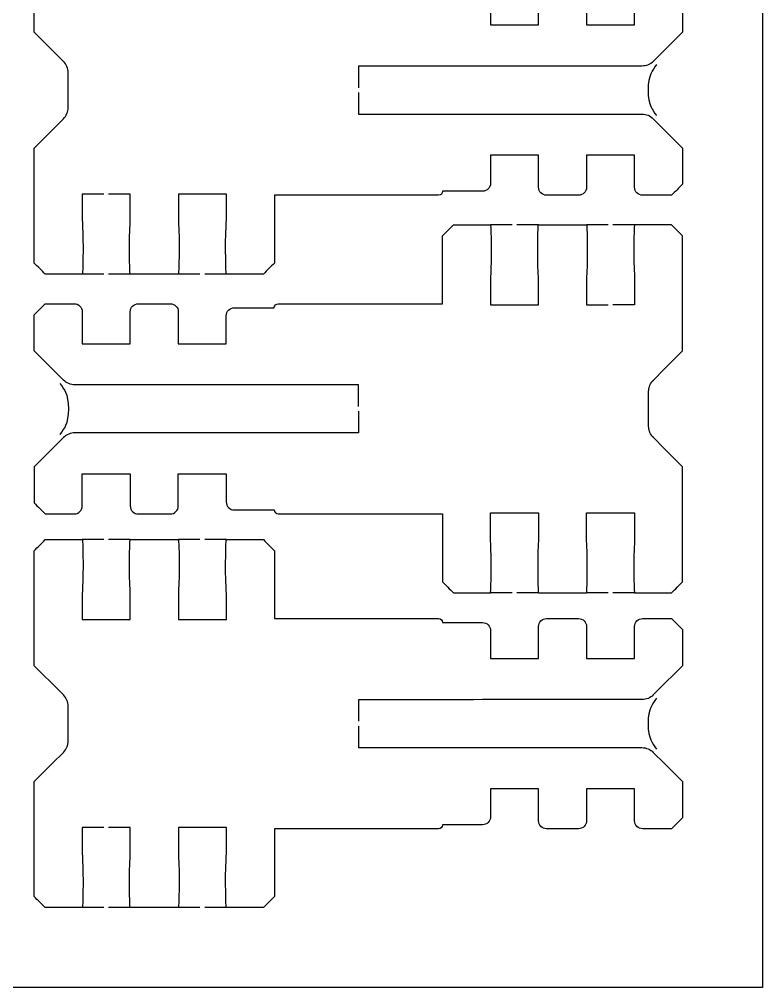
# Model space of a CAD drawing. Extents: x 0 to 410, y 0 to 300.
# Drawn here: x 363.7 to 410.2, y 0.2 to 60.7 of the extents above; entities that cross this region are included whole.
import ezdxf

# ---------------------------------------------------------------- set-up
doc = ezdxf.new("R2010")
doc.units = 0
doc.header["$MEASUREMENT"] = 0
doc.layers.add('DEFAULT', color=18, linetype='CONTINUOUS')

msp = doc.modelspace()

# ---------------------------------------------------------------- linework, layer by layer
at = {"layer": 'DEFAULT', "color": 18}
msp.add_lwpolyline([(410.176, 0.176), (210.177, 0.176), (210.177, 300.176), (410.176, 300.176)], close=True, dxfattribs=at)
at = {"layer": 'DEFAULT', "color": 1}
for points in [[(394.524, 47.848), (393.173, 47.848)], [(396.175, 47.848), (394.824, 47.848)], [(400.528, 47.848), (399.177, 47.848)], [(402.179, 47.848), (400.828, 47.848)], [(369.021, 44.772), (367.674, 44.772)], [(370.672, 44.772), (369.321, 44.772)], [(375.026, 44.772), (373.678, 44.772)], [(376.677, 44.772), (375.326, 44.772)], [(369.021, 28.174), (367.674, 28.174)], [(370.672, 28.174), (369.321, 28.174)], [(375.026, 28.174), (373.678, 28.174)], [(376.677, 28.174), (375.326, 28.174)], [(394.524, 24.85), (393.173, 24.85)], [(396.175, 24.85), (394.824, 24.85)], [(400.528, 24.85), (399.177, 24.85)], [(402.179, 24.85), (400.828, 24.85)], [(369.021, 5.176), (367.674, 5.176)], [(370.672, 5.176), (369.321, 5.176)], [(375.026, 5.176), (373.678, 5.176)], [(376.677, 5.176), (375.326, 5.176)]]:
    msp.add_lwpolyline(points, dxfattribs=at)
for points, knots in [([(369.025, 49.771), (368.575, 49.771), (368.124, 49.771), (367.674, 49.771), (367.674, 49.271), (367.674, 48.771), (367.674, 48.271), (367.674, 47.936), (367.723, 47.488), (367.723, 46.522), (367.723, 45.555), (367.702, 44.772), (367.674, 44.772), (366.905, 44.772), (366.136, 44.772), (365.367, 44.772), (365.136, 45.002), (364.906, 45.233), (364.675, 45.463), (364.675, 47.859), (364.675, 50.254), (364.675, 52.649), (365.284, 53.258), (365.894, 53.868), (366.503, 54.477), (366.69, 54.664), (366.795, 54.918), (366.795, 55.182), (366.795, 55.908), (366.795, 56.633), (366.795, 57.359), (366.795, 57.623), (366.69, 57.877), (366.503, 58.064), (365.894, 58.674), (365.284, 59.283), (364.675, 59.892), (364.675, 62.287), (364.675, 64.683), (364.675, 67.078), (364.906, 67.308), (365.136, 67.539), (365.367, 67.769), (366.136, 67.769), (366.905, 67.769), (367.674, 67.769), (367.702, 67.769), (367.723, 66.986), (367.723, 66.02), (367.723, 65.053), (367.674, 64.605), (367.674, 64.27), (367.674, 63.77), (367.674, 63.27), (367.674, 62.77), (368.675, 62.77), (369.675, 62.77), (370.676, 62.77), (370.676, 63.27), (370.676, 63.77), (370.676, 64.27), (370.676, 64.605), (370.627, 65.053), (370.627, 66.02), (370.627, 66.986), (370.648, 67.769), (370.676, 67.769), (371.677, 67.769), (372.677, 67.769), (373.678, 67.769), (373.706, 67.769), (373.728, 66.986), (373.728, 66.02), (373.728, 65.053), (373.678, 64.605), (373.678, 64.27), (373.678, 63.77), (373.678, 63.27), (373.678, 62.77), (374.679, 62.77), (375.68, 62.77), (376.68, 62.77), (376.68, 63.27), (376.68, 63.77), (376.68, 64.27), (376.68, 64.605), (376.631, 65.053), (376.631, 66.02), (376.631, 66.986), (376.652, 67.769), (376.68, 67.769), (377.449, 67.769), (378.218, 67.769), (378.987, 67.769), (379.218, 67.539), (379.448, 67.308), (379.679, 67.078), (379.679, 65.666), (379.679, 64.253), (379.679, 62.841), (383.096, 62.841), (386.513, 62.841), (389.931, 62.841), (390.068, 62.841), (390.181, 62.728), (390.181, 62.591), (391.014, 62.591), (391.846, 62.591), (392.679, 62.591), (392.957, 62.591), (393.18, 62.365), (393.18, 62.09), (393.18, 61.506), (393.18, 60.923), (393.18, 60.34), (394.179, 60.34), (395.179, 60.34), (396.178, 60.34), (396.178, 61.007), (396.178, 61.673), (396.178, 62.34), (396.178, 62.615), (396.401, 62.841), (396.679, 62.841), (397.345, 62.841), (398.01, 62.841), (398.676, 62.841), (398.955, 62.841), (399.177, 62.615), (399.177, 62.34), (399.177, 61.673), (399.177, 61.007), (399.177, 60.34), (400.178, 60.34), (401.178, 60.34), (402.179, 60.34), (402.179, 61.007), (402.179, 61.673), (402.179, 62.34), (402.179, 62.615), (402.405, 62.841), (402.684, 62.841), (403.284, 62.841), (403.885, 62.841), (404.486, 62.841), (404.717, 62.611), (404.947, 62.38), (405.178, 62.15), (405.178, 61.397), (405.178, 60.644), (405.178, 59.892), (404.567, 59.283), (403.957, 58.674), (403.347, 58.064), (403.16, 57.877), (402.906, 57.772), (402.641, 57.772), (396.736, 57.77), (390.83, 57.769), (384.925, 57.768), (384.925, 57.318), (384.925, 56.867), (384.925, 56.417)], [0, 0, 0, 0, 3.83, 3.83, 3.83, 8.08, 8.08, 8.08, 9.08, 9.08, 9.08, 10.08, 10.08, 10.08, 16.62, 16.62, 16.62, 19.391859, 19.391859, 19.391859, 39.761859, 39.761859, 39.761859, 47.087485, 47.087485, 47.087485, 48.087485, 48.087485, 48.087485, 54.257485, 54.257485, 54.257485, 55.257485, 55.257485, 55.257485, 62.583111, 62.583111, 62.583111, 82.953111, 82.953111, 82.953111, 85.72497, 85.72497, 85.72497, 92.26497, 92.26497, 92.26497, 93.26497, 93.26497, 93.26497, 94.26497, 94.26497, 94.26497, 98.51497, 98.51497, 98.51497, 107.02497, 107.02497, 107.02497, 111.27497, 111.27497, 111.27497, 112.27497, 112.27497, 112.27497, 113.27497, 113.27497, 113.27497, 121.78497, 121.78497, 121.78497, 122.78497, 122.78497, 122.78497, 123.78497, 123.78497, 123.78497, 128.03497, 128.03497, 128.03497, 136.54497, 136.54497, 136.54497, 140.79497, 140.79497, 140.79497, 141.79497, 141.79497, 141.79497, 142.79497, 142.79497, 142.79497, 149.33497, 149.33497, 149.33497, 152.106828, 152.106828, 152.106828, 164.116828, 164.116828, 164.116828, 193.176828, 193.176828, 193.176828, 194.176828, 194.176828, 194.176828, 201.256828, 201.256828, 201.256828, 202.256828, 202.256828, 202.256828, 207.216828, 207.216828, 207.216828, 215.716828, 215.716828, 215.716828, 221.386828, 221.386828, 221.386828, 222.386828, 222.386828, 222.386828, 228.046828, 228.046828, 228.046828, 229.046828, 229.046828, 229.046828, 234.716828, 234.716828, 234.716828, 243.226828, 243.226828, 243.226828, 248.896828, 248.896828, 248.896828, 249.896828, 249.896828, 249.896828, 255.006828, 255.006828, 255.006828, 257.778687, 257.778687, 257.778687, 264.178687, 264.178687, 264.178687, 271.511388, 271.511388, 271.511388, 272.511388, 272.511388, 272.511388, 322.731389, 322.731389, 322.731389, 326.561389, 326.561389, 326.561389, 326.561389]), ([(384.925, 56.117), (384.925, 55.668), (384.925, 55.219), (384.925, 54.769), (390.83, 54.769), (396.736, 54.769), (402.641, 54.769), (402.906, 54.769), (403.16, 54.664), (403.347, 54.477), (403.957, 53.868), (404.567, 53.258), (405.178, 52.649), (405.178, 51.897), (405.178, 51.144), (405.178, 50.391), (404.947, 50.161), (404.717, 49.931), (404.486, 49.7), (403.885, 49.7), (403.284, 49.7), (402.683, 49.7), (402.405, 49.697), (402.179, 49.922), (402.179, 50.201), (402.179, 50.867), (402.179, 51.532), (402.179, 52.198), (401.178, 52.198), (400.178, 52.198), (399.177, 52.198), (399.177, 51.531), (399.177, 50.864), (399.177, 50.197), (399.177, 49.922), (398.955, 49.7), (398.676, 49.7), (398.01, 49.7), (397.345, 49.7), (396.679, 49.7), (396.401, 49.7), (396.178, 49.922), (396.178, 50.197), (396.178, 50.864), (396.178, 51.531), (396.178, 52.198), (395.179, 52.198), (394.179, 52.198), (393.18, 52.198), (393.18, 51.614), (393.18, 51.031), (393.18, 50.448), (393.18, 50.173), (392.957, 49.951), (392.679, 49.951), (391.846, 49.951), (391.014, 49.951), (390.181, 49.951), (390.181, 49.809), (390.068, 49.7), (389.931, 49.7), (386.513, 49.7), (383.096, 49.7), (379.679, 49.7), (379.679, 48.288), (379.679, 46.875), (379.679, 45.463), (379.448, 45.233), (379.218, 45.002), (378.987, 44.772), (378.218, 44.772), (377.449, 44.772), (376.68, 44.772), (376.652, 44.772), (376.631, 45.555), (376.631, 46.522), (376.631, 47.488), (376.68, 47.936), (376.68, 48.271), (376.68, 48.771), (376.68, 49.271), (376.68, 49.771), (375.68, 49.771), (374.679, 49.771), (373.678, 49.771), (373.678, 49.271), (373.678, 48.771), (373.678, 48.271), (373.678, 47.936), (373.727, 47.488), (373.727, 46.522), (373.727, 45.555), (373.706, 44.772), (373.678, 44.772), (372.677, 44.772), (371.677, 44.772), (370.676, 44.772), (370.648, 44.772), (370.627, 45.555), (370.627, 46.522), (370.627, 47.488), (370.676, 47.936), (370.676, 48.271), (370.676, 48.771), (370.676, 49.271), (370.676, 49.771), (370.226, 49.771), (369.775, 49.771), (369.325, 49.771)], [0, 0, 0, 0, 3.82, 3.82, 3.82, 54.04, 54.04, 54.04, 55.04, 55.04, 55.04, 62.372701, 62.372701, 62.372701, 68.772701, 68.772701, 68.772701, 71.544559, 71.544559, 71.544559, 76.654559, 76.654559, 76.654559, 77.654559, 77.654559, 77.654559, 83.314559, 83.314559, 83.314559, 91.824559, 91.824559, 91.824559, 97.494559, 97.494559, 97.494559, 98.494559, 98.494559, 98.494559, 104.154559, 104.154559, 104.154559, 105.154559, 105.154559, 105.154559, 110.824559, 110.824559, 110.824559, 119.324559, 119.324559, 119.324559, 124.284559, 124.284559, 124.284559, 125.284559, 125.284559, 125.284559, 132.364559, 132.364559, 132.364559, 133.364559, 133.364559, 133.364559, 162.424559, 162.424559, 162.424559, 174.434559, 174.434559, 174.434559, 177.206418, 177.206418, 177.206418, 183.746418, 183.746418, 183.746418, 184.746418, 184.746418, 184.746418, 185.746418, 185.746418, 185.746418, 189.996418, 189.996418, 189.996418, 198.506418, 198.506418, 198.506418, 202.756418, 202.756418, 202.756418, 203.756418, 203.756418, 203.756418, 204.756418, 204.756418, 204.756418, 213.266418, 213.266418, 213.266418, 214.266418, 214.266418, 214.266418, 215.266418, 215.266418, 215.266418, 219.516418, 219.516418, 219.516418, 223.346418, 223.346418, 223.346418, 223.346418]), ([(384.928, 36.199), (384.928, 35.75), (384.928, 35.301), (384.928, 34.852), (379.023, 34.85), (373.117, 34.849), (367.212, 34.848), (366.947, 34.848), (366.693, 34.742), (366.506, 34.555), (365.896, 33.946), (365.286, 33.337), (364.675, 32.728), (364.675, 31.975), (364.675, 31.223), (364.675, 30.47), (364.906, 30.24), (365.136, 30.009), (365.367, 29.779), (365.968, 29.779), (366.568, 29.779), (367.169, 29.779), (367.448, 29.779), (367.674, 30.004), (367.674, 30.28), (367.674, 30.946), (367.674, 31.613), (367.674, 32.28), (368.675, 32.28), (369.675, 32.28), (370.676, 32.28), (370.676, 31.613), (370.676, 30.946), (370.676, 30.28), (370.676, 30.004), (370.898, 29.779), (371.177, 29.779), (371.842, 29.779), (372.508, 29.779), (373.174, 29.779), (373.452, 29.779), (373.675, 30.004), (373.675, 30.28), (373.675, 30.946), (373.675, 31.613), (373.675, 32.28), (374.674, 32.28), (375.674, 32.28), (376.673, 32.28), (376.673, 31.697), (376.673, 31.113), (376.673, 30.53), (376.673, 30.255), (376.895, 30.029), (377.174, 30.029), (378.007, 30.029), (378.839, 30.029), (379.672, 30.029), (379.672, 29.892), (379.785, 29.779), (379.922, 29.779), (383.34, 29.779), (386.757, 29.779), (390.174, 29.779), (390.174, 28.366), (390.174, 26.954), (390.174, 25.542), (390.404, 25.311), (390.635, 25.081), (390.865, 24.85), (391.634, 24.85), (392.404, 24.85), (393.173, 24.85), (393.201, 24.85), (393.222, 25.634), (393.222, 26.6), (393.222, 27.567), (393.173, 28.015), (393.173, 28.35), (393.173, 28.85), (393.173, 29.349), (393.173, 29.849), (394.173, 29.849), (395.174, 29.849), (396.175, 29.849), (396.175, 29.349), (396.175, 28.85), (396.175, 28.35), (396.175, 28.015), (396.125, 27.567), (396.125, 26.6), (396.125, 25.634), (396.147, 24.85), (396.175, 24.85), (397.175, 24.85), (398.176, 24.85), (399.177, 24.85), (399.205, 24.85), (399.226, 25.634), (399.226, 26.6), (399.226, 27.567), (399.177, 28.015), (399.177, 28.35), (399.177, 28.85), (399.177, 29.349), (399.177, 29.849), (400.178, 29.849), (401.178, 29.849), (402.179, 29.849), (402.179, 29.349), (402.179, 28.85), (402.179, 28.35), (402.179, 28.015), (402.13, 27.567), (402.13, 26.6), (402.13, 25.634), (402.151, 24.85), (402.179, 24.85), (402.948, 24.85), (403.717, 24.85), (404.486, 24.85), (404.717, 25.081), (404.947, 25.311), (405.178, 25.542), (405.178, 27.937), (405.178, 30.333), (405.178, 32.728), (404.568, 33.337), (403.959, 33.946), (403.35, 34.555), (403.163, 34.742), (403.057, 34.996), (403.057, 35.261), (403.057, 35.986), (403.057, 36.712), (403.057, 37.437), (403.057, 37.702), (403.163, 37.956), (403.35, 38.143), (403.959, 38.752), (404.568, 39.361), (405.178, 39.97), (405.178, 42.366), (405.178, 44.761), (405.178, 47.157), (404.947, 47.387), (404.717, 47.617), (404.486, 47.848), (403.717, 47.848), (402.948, 47.848), (402.179, 47.848), (402.151, 47.848), (402.13, 47.065), (402.13, 46.098), (402.13, 45.132), (402.179, 44.684), (402.179, 44.348), (402.179, 43.849), (402.179, 43.349), (402.179, 42.849), (401.729, 42.849), (401.278, 42.849), (400.828, 42.849)], [0, 0, 0, 0, 3.82, 3.82, 3.82, 54.040001, 54.040001, 54.040001, 55.040001, 55.040001, 55.040001, 62.372702, 62.372702, 62.372702, 68.772702, 68.772702, 68.772702, 71.54456, 71.54456, 71.54456, 76.65456, 76.65456, 76.65456, 77.65456, 77.65456, 77.65456, 83.32456, 83.32456, 83.32456, 91.83456, 91.83456, 91.83456, 97.50456, 97.50456, 97.50456, 98.50456, 98.50456, 98.50456, 104.16456, 104.16456, 104.16456, 105.16456, 105.16456, 105.16456, 110.83456, 110.83456, 110.83456, 119.33456, 119.33456, 119.33456, 124.29456, 124.29456, 124.29456, 125.29456, 125.29456, 125.29456, 132.37456, 132.37456, 132.37456, 133.37456, 133.37456, 133.37456, 162.43456, 162.43456, 162.43456, 174.44456, 174.44456, 174.44456, 177.216419, 177.216419, 177.216419, 183.756419, 183.756419, 183.756419, 184.756419, 184.756419, 184.756419, 185.756419, 185.756419, 185.756419, 190.006419, 190.006419, 190.006419, 198.516419, 198.516419, 198.516419, 202.766419, 202.766419, 202.766419, 203.766419, 203.766419, 203.766419, 204.766419, 204.766419, 204.766419, 213.276419, 213.276419, 213.276419, 214.276419, 214.276419, 214.276419, 215.276419, 215.276419, 215.276419, 219.526419, 219.526419, 219.526419, 228.036419, 228.036419, 228.036419, 232.286419, 232.286419, 232.286419, 233.286419, 233.286419, 233.286419, 234.286419, 234.286419, 234.286419, 240.826419, 240.826419, 240.826419, 243.598277, 243.598277, 243.598277, 263.968277, 263.968277, 263.968277, 271.293904, 271.293904, 271.293904, 272.293904, 272.293904, 272.293904, 278.463904, 278.463904, 278.463904, 279.463904, 279.463904, 279.463904, 286.78953, 286.78953, 286.78953, 307.15953, 307.15953, 307.15953, 309.931389, 309.931389, 309.931389, 316.471389, 316.471389, 316.471389, 317.471389, 317.471389, 317.471389, 318.471389, 318.471389, 318.471389, 322.721389, 322.721389, 322.721389, 326.551389, 326.551389, 326.551389, 326.551389]), ([(384.928, 36.499), (384.928, 36.949), (384.928, 37.4), (384.928, 37.85), (379.023, 37.85), (373.117, 37.85), (367.212, 37.85), (366.947, 37.85), (366.693, 37.956), (366.506, 38.143), (365.896, 38.752), (365.286, 39.361), (364.675, 39.97), (364.675, 40.723), (364.675, 41.476), (364.675, 42.228), (364.906, 42.459), (365.136, 42.689), (365.367, 42.92), (365.968, 42.92), (366.568, 42.92), (367.169, 42.92), (367.448, 42.923), (367.674, 42.697), (367.674, 42.419), (367.674, 41.753), (367.674, 41.088), (367.674, 40.422), (368.675, 40.422), (369.675, 40.422), (370.676, 40.422), (370.676, 41.089), (370.676, 41.755), (370.676, 42.422), (370.676, 42.697), (370.898, 42.92), (371.177, 42.92), (371.842, 42.92), (372.508, 42.92), (373.174, 42.92), (373.452, 42.92), (373.675, 42.697), (373.675, 42.422), (373.675, 41.755), (373.675, 41.089), (373.675, 40.422), (374.674, 40.422), (375.674, 40.422), (376.673, 40.422), (376.673, 41.005), (376.673, 41.589), (376.673, 42.172), (376.673, 42.447), (376.895, 42.669), (377.174, 42.669), (378.007, 42.669), (378.839, 42.669), (379.672, 42.669), (379.672, 42.81), (379.785, 42.92), (379.922, 42.92), (383.34, 42.92), (386.757, 42.92), (390.174, 42.92), (390.174, 44.332), (390.174, 45.744), (390.174, 47.157), (390.404, 47.387), (390.635, 47.617), (390.865, 47.848), (391.634, 47.848), (392.404, 47.848), (393.173, 47.848), (393.201, 47.848), (393.222, 47.065), (393.222, 46.098), (393.222, 45.132), (393.173, 44.684), (393.173, 44.348), (393.173, 43.849), (393.173, 43.349), (393.173, 42.849), (394.173, 42.849), (395.174, 42.849), (396.175, 42.849), (396.175, 43.349), (396.175, 43.849), (396.175, 44.348), (396.175, 44.684), (396.125, 45.132), (396.125, 46.098), (396.125, 47.065), (396.147, 47.848), (396.175, 47.848), (397.175, 47.848), (398.176, 47.848), (399.177, 47.848), (399.205, 47.848), (399.226, 47.065), (399.226, 46.098), (399.226, 45.132), (399.177, 44.684), (399.177, 44.348), (399.177, 43.849), (399.177, 43.349), (399.177, 42.849), (399.627, 42.849), (400.078, 42.849), (400.528, 42.849)], [0, 0, 0, 0, 3.83, 3.83, 3.83, 54.05, 54.05, 54.05, 55.05, 55.05, 55.05, 62.382701, 62.382701, 62.382701, 68.782701, 68.782701, 68.782701, 71.554559, 71.554559, 71.554559, 76.664559, 76.664559, 76.664559, 77.664559, 77.664559, 77.664559, 83.324559, 83.324559, 83.324559, 91.834559, 91.834559, 91.834559, 97.504559, 97.504559, 97.504559, 98.504559, 98.504559, 98.504559, 104.164559, 104.164559, 104.164559, 105.164559, 105.164559, 105.164559, 110.834559, 110.834559, 110.834559, 119.334559, 119.334559, 119.334559, 124.294559, 124.294559, 124.294559, 125.294559, 125.294559, 125.294559, 132.374559, 132.374559, 132.374559, 133.374559, 133.374559, 133.374559, 162.434559, 162.434559, 162.434559, 174.444559, 174.444559, 174.444559, 177.216418, 177.216418, 177.216418, 183.756418, 183.756418, 183.756418, 184.756418, 184.756418, 184.756418, 185.756418, 185.756418, 185.756418, 190.006418, 190.006418, 190.006418, 198.516418, 198.516418, 198.516418, 202.766418, 202.766418, 202.766418, 203.766418, 203.766418, 203.766418, 204.766418, 204.766418, 204.766418, 213.276418, 213.276418, 213.276418, 214.276418, 214.276418, 214.276418, 215.276418, 215.276418, 215.276418, 219.526418, 219.526418, 219.526418, 223.356418, 223.356418, 223.356418, 223.356418]), ([(369.025, 10.175), (368.575, 10.175), (368.124, 10.175), (367.674, 10.175), (367.674, 9.675), (367.674, 9.175), (367.674, 8.676), (367.674, 8.34), (367.723, 7.892), (367.723, 6.926), (367.723, 5.959), (367.702, 5.176), (367.674, 5.176), (366.905, 5.176), (366.136, 5.176), (365.367, 5.176), (365.136, 5.406), (364.906, 5.637), (364.675, 5.867), (364.675, 8.263), (364.675, 10.658), (364.675, 13.053), (365.284, 13.663), (365.894, 14.272), (366.503, 14.881), (366.69, 15.068), (366.795, 15.322), (366.795, 15.586), (366.795, 16.312), (366.795, 17.038), (366.795, 17.763), (366.795, 18.028), (366.69, 18.282), (366.503, 18.469), (365.894, 19.078), (365.284, 19.687), (364.675, 20.296), (364.675, 22.691), (364.675, 25.087), (364.675, 27.482), (364.906, 27.713), (365.136, 27.943), (365.367, 28.174), (366.136, 28.174), (366.905, 28.174), (367.674, 28.174), (367.702, 28.174), (367.723, 27.39), (367.723, 26.424), (367.723, 25.457), (367.674, 25.009), (367.674, 24.674), (367.674, 24.174), (367.674, 23.674), (367.674, 23.175), (368.675, 23.175), (369.675, 23.175), (370.676, 23.175), (370.676, 23.674), (370.676, 24.174), (370.676, 24.674), (370.676, 25.009), (370.627, 25.457), (370.627, 26.424), (370.627, 27.39), (370.648, 28.174), (370.676, 28.174), (371.677, 28.174), (372.677, 28.174), (373.678, 28.174), (373.706, 28.174), (373.728, 27.39), (373.728, 26.424), (373.728, 25.457), (373.678, 25.009), (373.678, 24.674), (373.678, 24.174), (373.678, 23.674), (373.678, 23.175), (374.679, 23.175), (375.68, 23.175), (376.68, 23.175), (376.68, 23.674), (376.68, 24.174), (376.68, 24.674), (376.68, 25.009), (376.631, 25.457), (376.631, 26.424), (376.631, 27.39), (376.652, 28.174), (376.68, 28.174), (377.449, 28.174), (378.218, 28.174), (378.987, 28.174), (379.218, 27.943), (379.448, 27.713), (379.679, 27.482), (379.679, 26.07), (379.679, 24.658), (379.679, 23.245), (383.096, 23.245), (386.513, 23.245), (389.931, 23.245), (390.068, 23.245), (390.181, 23.132), (390.181, 22.995), (391.014, 22.995), (391.846, 22.995), (392.679, 22.995), (392.957, 22.995), (393.18, 22.769), (393.18, 22.494), (393.18, 21.911), (393.18, 21.327), (393.18, 20.744), (394.179, 20.744), (395.179, 20.744), (396.178, 20.744), (396.178, 21.411), (396.178, 22.078), (396.178, 22.744), (396.178, 23.019), (396.401, 23.245), (396.679, 23.245), (397.345, 23.245), (398.01, 23.245), (398.676, 23.245), (398.955, 23.245), (399.177, 23.019), (399.177, 22.744), (399.177, 22.078), (399.177, 21.411), (399.177, 20.744), (400.178, 20.744), (401.178, 20.744), (402.179, 20.744), (402.179, 21.411), (402.179, 22.078), (402.179, 22.744), (402.179, 23.019), (402.405, 23.245), (402.684, 23.245), (403.284, 23.245), (403.885, 23.245), (404.486, 23.245), (404.717, 23.015), (404.947, 22.784), (405.178, 22.554), (405.178, 21.801), (405.178, 21.049), (405.178, 20.296), (404.567, 19.687), (403.957, 19.078), (403.347, 18.469), (403.16, 18.282), (402.906, 18.176), (402.641, 18.176), (396.736, 18.175), (390.83, 18.173), (384.925, 18.172), (384.925, 17.722), (384.925, 17.272), (384.925, 16.821)], [0, 0, 0, 0, 3.83, 3.83, 3.83, 8.08, 8.08, 8.08, 9.08, 9.08, 9.08, 10.08, 10.08, 10.08, 16.62, 16.62, 16.62, 19.391859, 19.391859, 19.391859, 39.761859, 39.761859, 39.761859, 47.087485, 47.087485, 47.087485, 48.087485, 48.087485, 48.087485, 54.257485, 54.257485, 54.257485, 55.257485, 55.257485, 55.257485, 62.583111, 62.583111, 62.583111, 82.953111, 82.953111, 82.953111, 85.72497, 85.72497, 85.72497, 92.26497, 92.26497, 92.26497, 93.26497, 93.26497, 93.26497, 94.26497, 94.26497, 94.26497, 98.51497, 98.51497, 98.51497, 107.02497, 107.02497, 107.02497, 111.27497, 111.27497, 111.27497, 112.27497, 112.27497, 112.27497, 113.27497, 113.27497, 113.27497, 121.78497, 121.78497, 121.78497, 122.78497, 122.78497, 122.78497, 123.78497, 123.78497, 123.78497, 128.03497, 128.03497, 128.03497, 136.54497, 136.54497, 136.54497, 140.79497, 140.79497, 140.79497, 141.79497, 141.79497, 141.79497, 142.79497, 142.79497, 142.79497, 149.33497, 149.33497, 149.33497, 152.106828, 152.106828, 152.106828, 164.116828, 164.116828, 164.116828, 193.176828, 193.176828, 193.176828, 194.176828, 194.176828, 194.176828, 201.256828, 201.256828, 201.256828, 202.256828, 202.256828, 202.256828, 207.216828, 207.216828, 207.216828, 215.716828, 215.716828, 215.716828, 221.386828, 221.386828, 221.386828, 222.386828, 222.386828, 222.386828, 228.046828, 228.046828, 228.046828, 229.046828, 229.046828, 229.046828, 234.716828, 234.716828, 234.716828, 243.226828, 243.226828, 243.226828, 248.896828, 248.896828, 248.896828, 249.896828, 249.896828, 249.896828, 255.006828, 255.006828, 255.006828, 257.778687, 257.778687, 257.778687, 264.178687, 264.178687, 264.178687, 271.511388, 271.511388, 271.511388, 272.511388, 272.511388, 272.511388, 322.731389, 322.731389, 322.731389, 326.561389, 326.561389, 326.561389, 326.561389]), ([(384.925, 16.521), (384.925, 16.072), (384.925, 15.623), (384.925, 15.174), (390.83, 15.174), (396.736, 15.174), (402.641, 15.174), (402.906, 15.174), (403.16, 15.068), (403.347, 14.881), (403.957, 14.272), (404.567, 13.663), (405.178, 13.053), (405.178, 12.301), (405.178, 11.548), (405.178, 10.796), (404.947, 10.565), (404.717, 10.335), (404.486, 10.104), (403.885, 10.104), (403.284, 10.104), (402.683, 10.104), (402.405, 10.101), (402.179, 10.327), (402.179, 10.605), (402.179, 11.271), (402.179, 11.936), (402.179, 12.602), (401.178, 12.602), (400.178, 12.602), (399.177, 12.602), (399.177, 11.935), (399.177, 11.268), (399.177, 10.602), (399.177, 10.327), (398.955, 10.104), (398.676, 10.104), (398.01, 10.104), (397.345, 10.104), (396.679, 10.104), (396.401, 10.104), (396.178, 10.327), (396.178, 10.602), (396.178, 11.268), (396.178, 11.935), (396.178, 12.602), (395.179, 12.602), (394.179, 12.602), (393.18, 12.602), (393.18, 12.019), (393.18, 11.435), (393.18, 10.852), (393.18, 10.577), (392.957, 10.355), (392.679, 10.355), (391.846, 10.355), (391.014, 10.355), (390.181, 10.355), (390.181, 10.214), (390.068, 10.104), (389.931, 10.104), (386.513, 10.104), (383.096, 10.104), (379.679, 10.104), (379.679, 8.692), (379.679, 7.28), (379.679, 5.867), (379.448, 5.637), (379.218, 5.406), (378.987, 5.176), (378.218, 5.176), (377.449, 5.176), (376.68, 5.176), (376.652, 5.176), (376.631, 5.959), (376.631, 6.926), (376.631, 7.892), (376.68, 8.34), (376.68, 8.676), (376.68, 9.175), (376.68, 9.675), (376.68, 10.175), (375.68, 10.175), (374.679, 10.175), (373.678, 10.175), (373.678, 9.675), (373.678, 9.175), (373.678, 8.676), (373.678, 8.34), (373.727, 7.892), (373.727, 6.926), (373.727, 5.959), (373.706, 5.176), (373.678, 5.176), (372.677, 5.176), (371.677, 5.176), (370.676, 5.176), (370.648, 5.176), (370.627, 5.959), (370.627, 6.926), (370.627, 7.892), (370.676, 8.34), (370.676, 8.676), (370.676, 9.175), (370.676, 9.675), (370.676, 10.175), (370.226, 10.175), (369.775, 10.175), (369.325, 10.175)], [0, 0, 0, 0, 3.82, 3.82, 3.82, 54.04, 54.04, 54.04, 55.04, 55.04, 55.04, 62.372701, 62.372701, 62.372701, 68.772701, 68.772701, 68.772701, 71.544559, 71.544559, 71.544559, 76.654559, 76.654559, 76.654559, 77.654559, 77.654559, 77.654559, 83.314559, 83.314559, 83.314559, 91.824559, 91.824559, 91.824559, 97.494559, 97.494559, 97.494559, 98.494559, 98.494559, 98.494559, 104.154559, 104.154559, 104.154559, 105.154559, 105.154559, 105.154559, 110.824559, 110.824559, 110.824559, 119.324559, 119.324559, 119.324559, 124.284559, 124.284559, 124.284559, 125.284559, 125.284559, 125.284559, 132.364559, 132.364559, 132.364559, 133.364559, 133.364559, 133.364559, 162.424559, 162.424559, 162.424559, 174.434559, 174.434559, 174.434559, 177.206418, 177.206418, 177.206418, 183.746418, 183.746418, 183.746418, 184.746418, 184.746418, 184.746418, 185.746418, 185.746418, 185.746418, 189.996418, 189.996418, 189.996418, 198.506418, 198.506418, 198.506418, 202.756418, 202.756418, 202.756418, 203.756418, 203.756418, 203.756418, 204.756418, 204.756418, 204.756418, 213.266418, 213.266418, 213.266418, 214.266418, 214.266418, 214.266418, 215.266418, 215.266418, 215.266418, 219.516418, 219.516418, 219.516418, 223.346418, 223.346418, 223.346418, 223.346418])]:
    msp.add_open_spline(points, degree=3, knots=knots, dxfattribs=at)
at = {"layer": 'DEFAULT', "color": 234}
for points in [[(403.545, 57.863), (403.296, 57.463), (403.024, 57.261), (403.024, 56.269), (403.024, 55.278), (403.296, 55.076), (403.545, 54.675)], [(366.305, 34.754), (366.554, 35.154), (366.827, 35.356), (366.827, 36.347), (366.827, 37.339), (366.554, 37.541), (366.305, 37.941)], [(403.545, 18.269), (403.296, 17.869), (403.024, 17.667), (403.024, 16.675), (403.024, 15.684), (403.296, 15.482), (403.545, 15.081)]]:
    msp.add_open_spline(points, degree=3, knots=[0, 0, 0, 0, 1, 1, 1, 2, 2, 2, 2], dxfattribs=at)

doc.saveas('drawing.dxf')
